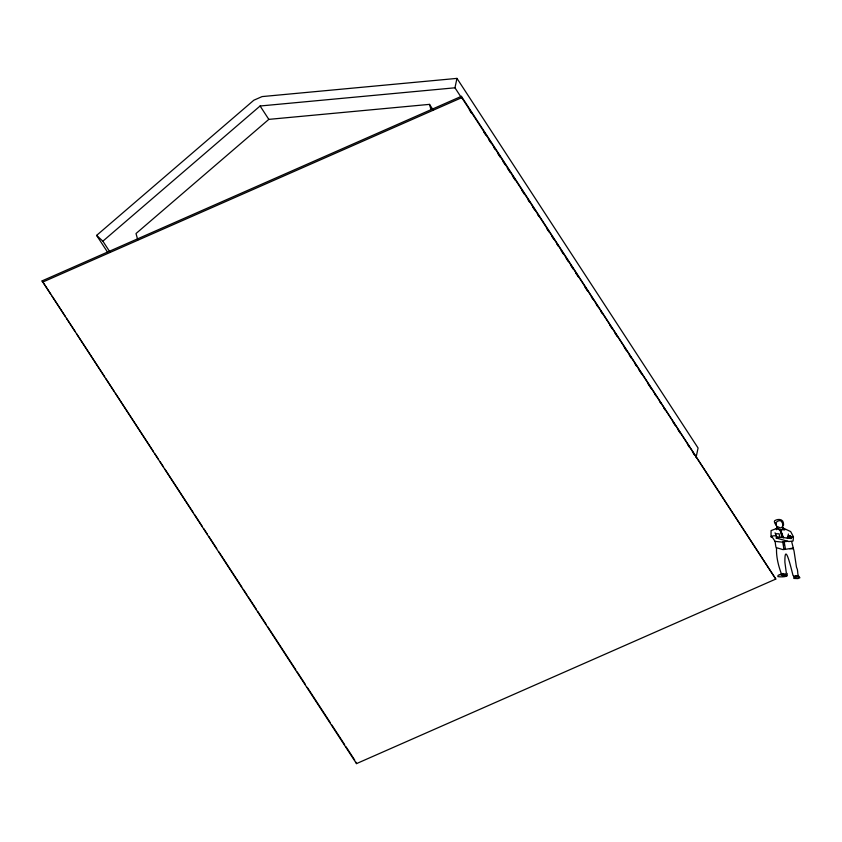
<?xml version="1.0" encoding="UTF-8"?>
<svg xmlns="http://www.w3.org/2000/svg" width="842" height="842" viewBox="0 0 842 842"><rect width="100%" height="100%" fill="white"/><g stroke="black" fill="none" stroke-linecap="round" stroke-linejoin="round"><path stroke-width="1.26" d="M783.365 523.461L782.586 526.692L782.997 528.629L780.829 530.481L777.44 527.923L775.44 523.271L776.408 525.366M771.651 536.322L775.093 541.374C775.524 543.964 775.577 546.932 776.534 548.605C776.177 557.172 778.597 566.35 781.429 573.928L783.502 574.433M784.534 575.991L783.765 575.023C782.471 574.444 777.155 574.086 777.85 576.57C779.966 577.096 790.343 577.18 785.565 574.212L784.681 575.286M782.628 527.787L790.649 531.576L793.448 536.817L793.101 540.964L788.828 541.564L775.871 537.922M785.565 574.212L782.913 573.518L782.386 574.497M461.427 97.704L454.964 87.8L456.964 78.39L262.094 96.588L253.831 100.219L96.609 235.392L107.366 251.895M696.081 457.417L698.071 448.007L456.964 78.39M788.449 534.038L787.291 538.154M772.072 537.385C768.778 536.407 775.798 534.807 776.534 536.428L777.219 538.47M793.974 576.191L793.817 578.433L797.911 578.58L799.9 577.791C796.364 574.654 798.816 571.255 796.479 567.15L794.048 551.11L791.648 541.564M782.913 573.518L781.271 574.433L782.071 575.507L786.87 576.096L787.217 573.634L786.323 572.992L784.891 562.235C784.597 539.29 791.869 571.381 793.08 575.644L794.406 576.307L797.29 575.528L798.49 576.054M788.743 536.954L790.259 535.68L788.207 536.47M777.208 527.387L776.271 528.608L771.083 530.607L771.009 536.912M782.586 526.692L780.65 528.039L777.313 526.524M789.47 538.049L792.133 536.838L788.943 537.628M110.049 252.168L102.871 241.17L260.094 105.997L454.964 87.8M433.093 109.86L429.504 104.366L268.819 119.375L136.004 233.55L137.772 239.854M791.459 536.554L789.649 536.207M790.364 538.291L791.922 537.459L790.754 537.354M779.945 574.718L782.25 573.581M795.469 576.296L797.627 576.202M42.1 280.881L461.384 96.325L775.798 579.064L356.513 763.61L42.1 280.881L50.72 294.1M42.468 282.196L461.763 97.651L775.798 579.064M795.09 576.728L797.932 576.381M795.132 576.559L795.869 575.981M783.165 524.65L781.955 522.24C780.787 518.44 774.356 522.229 775.956 524.534M793.385 548.868L789.533 548.679M782.155 529.702L784.755 529.913L783.197 528.344M787.891 541.28L781.997 542.101L775.093 541.374M781.302 574.17L783.376 574.539M775.514 533.765L779.082 533.786L779.787 537.07L776.871 537.038M794.311 576.928L798.826 577.023M777.113 537.701L780.881 537.291L791.354 538.596M793.227 548.089L785.46 549.31L784.218 541.953M791.575 536.47L793.469 537.449M798.353 576.665L796.9 575.707M779.86 529.586L777.061 528.955L776.534 529.734L776.271 528.608M776.661 547.742L782.839 549.573L785.46 549.31M783.007 525.65C784.197 525.44 783.207 522.272 782.744 521.114C780.892 518.756 777.103 519.146 774.672 520.724L774.345 521.798L775.64 524.703M778.618 529.281L780.25 530.755L782.102 537.585M96.609 235.392L102.871 241.17M780.829 530.481L783.523 537.838M469.32 109.807L471.467 113.102M483.676 131.805L485.823 135.109M488.697 139.509L490.844 142.803M493.717 147.203L495.149 149.402M498.022 153.802L500.18 157.107M503.042 161.506L505.2 164.811M507.347 168.105L510.22 172.505M512.378 175.81L515.241 180.209M521.703 190.103L524.577 194.502M528.166 200.007L529.597 202.206M532.47 206.606L534.617 209.911M537.491 214.31L538.922 216.51M546.816 228.614L548.973 231.908M551.847 236.307L553.994 239.612M556.867 244.012L558.299 246.211M561.172 250.611L563.33 253.905M566.192 258.315L568.35 261.609M570.497 264.914L573.37 269.314M575.528 272.608L578.391 277.007M584.853 286.912L587.727 291.311M591.316 296.816L592.747 299.015M596.336 304.509L597.767 306.709M600.641 311.108L602.072 313.308M609.966 325.412L612.123 328.717M614.997 333.116L617.144 336.411M624.322 347.409L626.469 350.714M629.342 355.113L631.5 358.418M635.089 363.912L636.52 366.112M638.668 369.417L641.541 373.816M648.003 383.72L650.877 388.12M654.455 393.614L655.897 395.814M659.486 401.318L660.917 403.518M663.791 407.917L665.222 410.117M673.116 422.221L675.273 425.515M678.136 429.915L680.294 433.22M687.472 444.218L689.619 447.523M692.492 451.922L694.65 455.217M260.094 105.997L268.819 119.375M52.162 296.3L65.097 316.129M66.529 318.339L75.159 331.559M76.59 333.758L104.619 376.721M106.06 378.921L113.965 391.046M115.396 393.246L153.486 451.628M154.928 453.838L158.517 459.343M159.959 461.542L163.548 467.057M164.99 469.257L193.007 512.22M194.449 514.42L202.354 526.545M203.796 528.744L207.385 534.249M208.827 536.459L216.731 548.574M218.878 551.878L241.875 587.127M243.317 589.337L246.906 594.841M248.348 597.041L256.252 609.166M257.684 611.366L266.314 624.585M267.745 626.785L295.774 669.748M297.215 671.958L305.12 684.072M307.277 687.377L330.274 722.625M331.706 724.836L344.641 744.665M346.083 746.865L354.703 760.084M775.05 532.797L776.534 536.428M782.744 542.059L784.007 549.573M461.384 96.325L461.763 97.651M429.504 104.366L430.925 109.407M356.145 762.284L356.513 763.61M780.523 530.86L781.029 531.144L780.523 530.86M781.397 533.544L781.902 533.828L781.397 533.544M782.186 536.301L782.797 536.67L782.186 536.301M783.797 544.406L784.407 544.774L783.797 544.406"/></g></svg>
